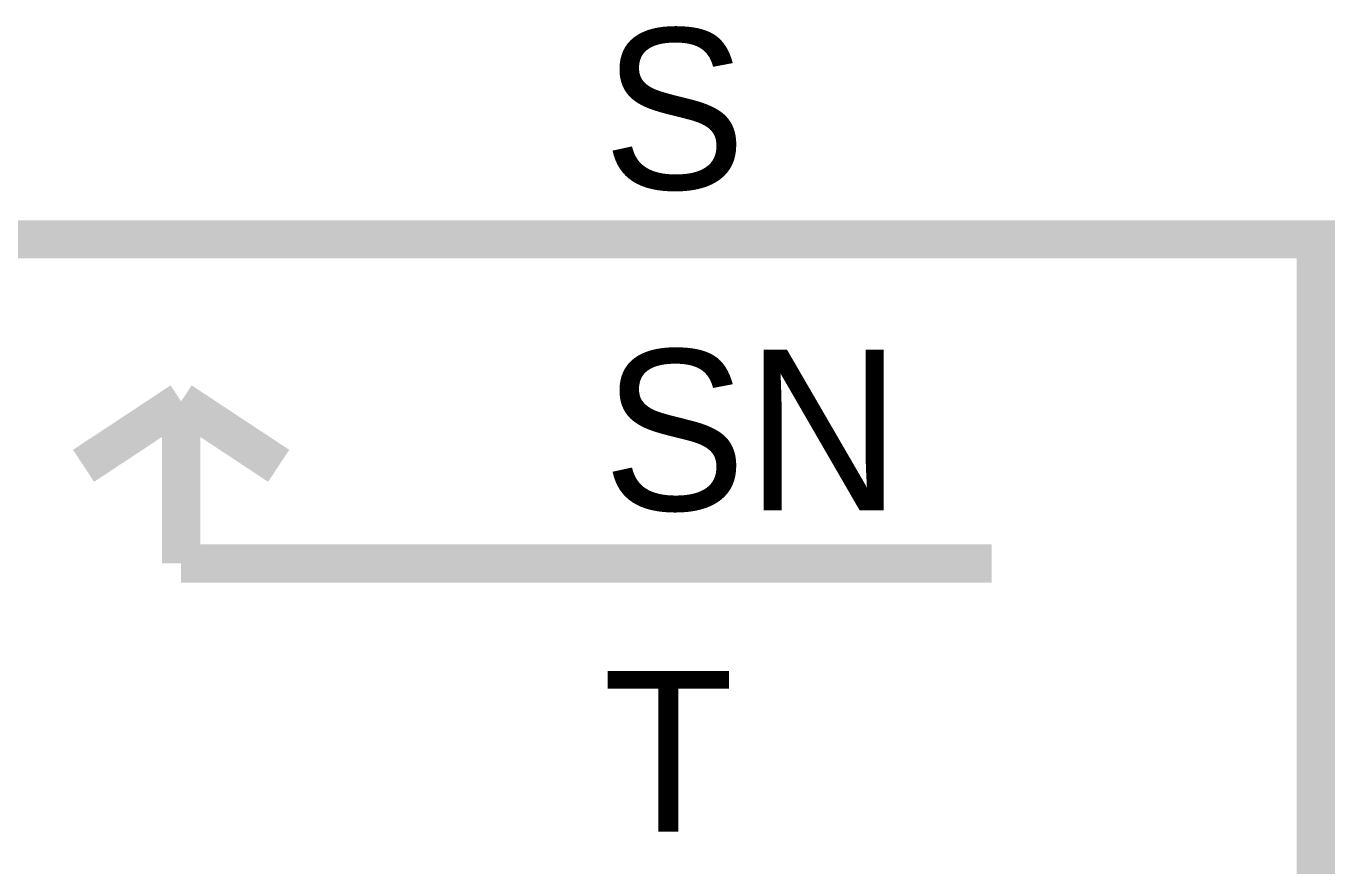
# Model space of a CAD drawing. Header units: inches. Extents: x 0 to 432, y 0 to 280.
# Drawn here: x 66.1 to 76.35, y 66.21 to 72.79 of the extents above; entities that cross this region are included whole.
import ezdxf

# ---------------------------------------------------------------- set-up
doc = ezdxf.new("R2010")
doc.units = ezdxf.units.IN
doc.layers.add('Sheet', color=255, linetype='Continuous')

msp = doc.modelspace()

# ---------------------------------------------------------------- linework, layer by layer
at = {"layer": 'Sheet'}
for points in [[(61.219, 71.119, 0.3, 0.3, 0), (68.586, 71.119, 0.3, 0.3, 0)], [(68.586, 71.119, 0.3, 0.3, 0), (73.663, 71.119, 0.3, 0.3, 0)], [(73.663, 71.119, 0.3, 0.3, 0), (76.201, 71.119, 0.3, 0.3, 0), (76.201, 60.956, 0.3, 0.3, 0)], [(66.553, 69.345, 0.3, 0.3, 0), (67.317, 69.85, 0.3, 0.3, 0)], [(68.081, 69.345, 0.3, 0.3, 0), (67.317, 69.85, 0.3, 0.3, 0)], [(67.317, 69.85, 0.3, 0.3, 0), (67.317, 68.581, 0.3, 0.3, 0)], [(67.317, 68.581, 0.3, 0.3, 0), (68.586, 68.581, 0.3, 0.3, 0)], [(68.586, 68.581, 0.3, 0.3, 0), (73.663, 68.581, 0.3, 0.3, 0)]]:
    msp.add_lwpolyline(points, format="xyseb", dxfattribs=at)

# ---------------------------------------------------------------- texts
for s, height, p in [('S', 1.258, (70.619, 71.512)), ('SN', 1.2577, (70.619, 68.997)), ('T', 1.258, (70.619, 66.481))]:
    msp.add_text(s, height=height, dxfattribs=at).set_placement(p)

doc.saveas('drawing.dxf')
